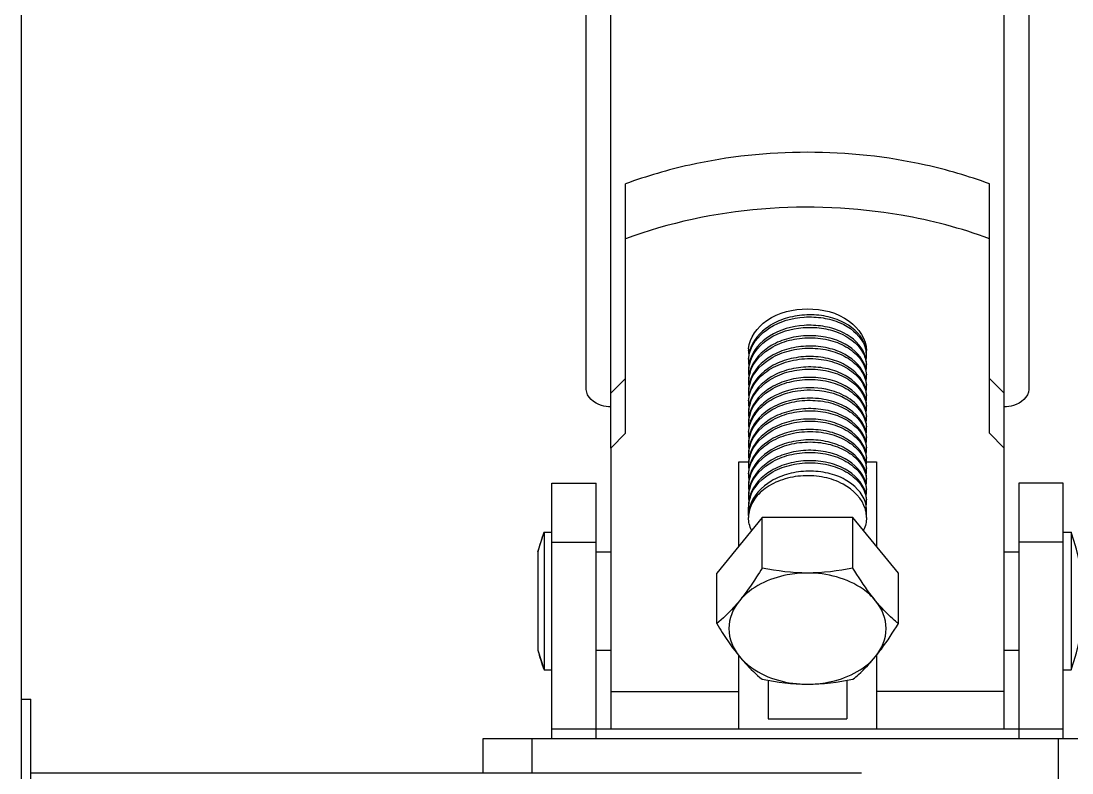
# Model space of a CAD drawing. Extents: x 1060579 to 1383165, y 581819 to 1037910.
# Drawn here: x 1268742.8 to 1269229.6, y 860330.2 to 860678.6 of the extents above; entities that cross this region are included whole.
import ezdxf

# ---------------------------------------------------------------- set-up
doc = ezdxf.new("R2010")
doc.units = 0
doc.header["$LTSCALE"] = 1000
doc.header["$MEASUREMENT"] = 0
doc.layers.add('02___PRT_ALL_AXES', color=7, linetype='Continuous')

msp = doc.modelspace()

# ---------------------------------------------------------------- linework, layer by layer
at = {"color": 7, "linetype": 'Continuous'}
for p, q in [((1268742.83, 862959.69), (1268742.83, 859317.04)), ((1269004.65, 860507.82), (1269004.65, 862027.57)), ((1269209.55, 862027.57), (1269209.55, 860507.82)), ((1269016.03, 860506.11), (1269016.03, 861978.15)), ((1269198.16, 860506.11), (1269198.16, 861978.15)), ((1269079.78, 860525.77), (1269079.78, 860525.84)), ((1269016.03, 860480.67), (1269016.03, 860350.64)), ((1269198.16, 860350.64), (1269198.16, 860480.67)), ((1269075.22, 860435.29), (1269075.22, 860474.33)), ((1269138.97, 860474.33), (1269138.97, 860435.29)), ((1268988.71, 860346.09), (1268988.71, 860464.48)), ((1268988.71, 860464.48), (1269009.2, 860464.48)), ((1269009.2, 860346.09), (1269009.2, 860464.48)), ((1269225.48, 860464.48), (1269204.99, 860464.48)), ((1269204.99, 860464.48), (1269204.99, 860346.09)), ((1269225.48, 860346.09), (1269225.48, 860464.48)), ((1269080.24, 860453.14), (1269079.78, 860453.33)), ((1269079.78, 860449.47), (1269079.78, 860453.33)), ((1269086.07, 860448.57), (1269065.04, 860422.81)), ((1269128.13, 860448.57), (1269086.07, 860448.57)), ((1269149.16, 860422.81), (1269128.13, 860448.57)), ((1269134.42, 860448.57), (1269134.42, 860451.88)), ((1268985.07, 860441.71), (1268988.71, 860441.71)), ((1269225.48, 860441.71), (1269229.13, 860441.71)), ((1268988.71, 860437.16), (1269009.2, 860437.16)), ((1269225.48, 860437.16), (1269204.99, 860437.16)), ((1269009.2, 860432.61), (1269016.03, 860432.61)), ((1269198.16, 860432.61), (1269204.99, 860432.61)), ((1269075.22, 860350.64), (1269075.22, 860384.59)), ((1269138.97, 860384.59), (1269138.97, 860350.64)), ((1268985.07, 860377.97), (1268988.71, 860377.97)), ((1269225.48, 860377.97), (1269229.13, 860377.97)), ((1269088.88, 860373.07), (1269088.88, 860355.2)), ((1269125.31, 860373.07), (1269125.31, 860355.2)), ((1269016.03, 860367.98), (1269075.22, 860367.98)), ((1269198.16, 860367.98), (1269138.97, 860367.98)), ((1268742.83, 860364.31), (1268747.39, 860364.31)), ((1268747.39, 860318.77), (1268747.39, 860364.31)), ((1269088.88, 860355.2), (1269125.31, 860355.2)), ((1268956.84, 860330.16), (1268956.84, 860346.09)), ((1268956.84, 860346.09), (1269343.87, 860346.09)), ((1268979.61, 860330.16), (1268979.61, 860346.09)), ((1268988.71, 860350.65), (1269225.48, 860350.65)), ((1269223.21, 860346.09), (1269223.21, 860109.32)), ((1268747.39, 860330.16), (1269132.14, 860330.16))]:
    msp.add_line(p, q, dxfattribs=at)
for centre, radius, start, end in [((1269094.49, 860525.77), 14.71, 178.7568, 179.7371), ((1269120.57, 860524.02), 13.88, 16.463, 24.1462), ((1269121.11, 860524.2), 13.32, 15.3164, 16.4117), ((1269121.36, 860524.26), 13.06, 8.8387, 15.3294), ((1269121.63, 860528.21), 12.79, 351.2051, 354.2165), ((1269121.61, 860524.3), 12.81, 6.8038, 8.821), ((1269094.47, 860525.77), 14.69, 179.7373, 180), ((1269094.62, 860525.78), 14.84, 180.017, 187.4905), ((1269094.63, 860521.91), 14.85, 172.4409, 179.9826), ((1269094.53, 860520.94), 14.75, 176.2908, 179.9967), ((1269094.97, 860521.86), 15.2, 165.833, 172.4333), ((1269095.17, 860521.81), 15.4, 165.5442, 165.8443), ((1269095.35, 860516.93), 15.59, 162.517, 165.6934), ((1269119.14, 860517.54), 15.47, 29.635, 30.5689), ((1269119.71, 860518.81), 14.83, 25.7531, 27.6632), ((1269120.23, 860519.05), 14.26, 20.1759, 25.7754), ((1269120.7, 860519.23), 13.75, 18.8402, 20.1483), ((1269120.89, 860519.3), 13.55, 16.7965, 18.8416), ((1269121.26, 860519.41), 13.16, 10.3064, 16.8137), ((1269121.52, 860523.32), 12.9, 9.5494, 10.9745), ((1269121.69, 860519.49), 12.73, 0.0321, 10.2928), ((1269121.66, 860523.35), 12.76, 4.3772, 9.5535), ((1269121.76, 860523.36), 12.66, 352.6975, 359.9837), ((1269121.77, 860524.32), 12.64, 0.0138, 6.8103), ((1269121.8, 860523.36), 12.62, 0.0037, 4.3716), ((1269094.63, 860520.95), 14.85, 180.0174, 187.5633), ((1269094.62, 860517.08), 14.84, 172.5135, 179.983), ((1269094.53, 860516.11), 14.76, 176.2906, 179.9967), ((1269094.74, 860516.1), 14.96, 170.6414, 176.2826), ((1269094.98, 860517.03), 15.2, 165.6882, 172.5045), ((1269095.17, 860516.02), 15.4, 162.4954, 170.6136), ((1269095.35, 860512.1), 15.59, 162.5133, 165.755), ((1269121.11, 860514.54), 13.32, 15.3039, 16.412), ((1269121.36, 860514.6), 13.06, 8.839, 15.3168), ((1269121.73, 860518.54), 12.69, 351.1952, 359.9741), ((1269121.72, 860514.66), 12.69, 0.0261, 8.8331), ((1269121.82, 860518.53), 12.59, 0.0047, 4.3399), ((1269094.62, 860516.12), 14.85, 180.0173, 187.5347), ((1269094.62, 860512.25), 14.85, 172.4851, 179.9829), ((1269094.53, 860511.28), 14.76, 176.2901, 179.9967), ((1269094.74, 860511.27), 14.96, 170.6064, 176.282), ((1269094.97, 860512.2), 15.2, 165.7505, 172.4767), ((1269095.17, 860511.19), 15.4, 162.4832, 170.5789), ((1269095.35, 860507.27), 15.59, 162.501, 165.7673), ((1269121.11, 860509.71), 13.32, 15.3602, 16.4085), ((1269121.36, 860509.77), 13.06, 8.8275, 15.3735), ((1269121.73, 860513.71), 12.69, 351.1826, 359.9739), ((1269121.73, 860509.83), 12.69, 0.0261, 8.8211), ((1269121.82, 860513.7), 12.59, 0.0047, 4.3394), ((1269094.62, 860511.29), 14.85, 180.0171, 187.5223), ((1269094.62, 860507.42), 14.85, 172.4732, 179.9828), ((1269094.53, 860506.45), 14.75, 176.2908, 179.9967), ((1269094.74, 860506.44), 14.96, 170.6461, 176.2828), ((1269094.97, 860507.37), 15.2, 165.7629, 172.465), ((1269095.17, 860506.36), 15.4, 162.498, 170.6185), ((1269095.35, 860502.44), 15.59, 162.5159, 165.7097), ((1269121.11, 860504.88), 13.32, 15.3455, 16.4078), ((1269121.36, 860504.94), 13.06, 8.8161, 15.3587), ((1269121.72, 860508.88), 12.69, 351.1717, 359.9739), ((1269121.73, 860505), 12.69, 0.026, 8.8097), ((1269121.82, 860508.87), 12.59, 0.0047, 4.3395), ((1269094.63, 860506.46), 14.86, 180.018, 187.7975), ((1269094.62, 860502.59), 14.84, 172.7542, 179.9843), ((1269094.53, 860501.63), 14.75, 176.2906, 179.9967), ((1269094.97, 860502.54), 15.19, 165.7041, 172.7434), ((1269095.35, 860497.61), 15.59, 162.5135, 165.7315), ((1269108.1, 860465.85), 37.96, 97.612, 98.5483), ((1269111.94, 860480.82), 26.15, 59.2313, 60.5207), ((1269121.11, 860500.05), 13.32, 15.3562, 16.4067), ((1269121.37, 860500.12), 13.06, 8.5831, 15.3704), ((1269121.72, 860504.05), 12.7, 350.9429, 359.9728), ((1269121.73, 860500.17), 12.69, 0.0243, 8.5745), ((1269121.82, 860504.04), 12.59, 0.0047, 4.3394), ((1269094.62, 860501.63), 14.85, 180.0174, 187.5513), ((1269094.62, 860497.76), 14.85, 172.5017, 179.9829), ((1269094.53, 860496.8), 14.76, 176.2904, 179.9967), ((1269094.74, 860496.78), 14.96, 170.6329, 176.2824), ((1269094.97, 860497.71), 15.2, 165.7267, 172.493), ((1269095.17, 860496.7), 15.4, 162.4909, 170.6051), ((1269095.35, 860492.79), 15.59, 162.5087, 165.7704), ((1269121.11, 860495.22), 13.32, 15.3803, 16.4044), ((1269121.36, 860495.28), 13.06, 8.806, 15.3938), ((1269121.72, 860499.22), 12.69, 351.161, 359.9738), ((1269121.73, 860495.34), 12.69, 0.0259, 8.7993), ((1269121.82, 860499.21), 12.59, 0.0047, 4.3393), ((1269094.62, 860496.8), 14.85, 180.0173, 187.5367), ((1269094.62, 860492.93), 14.85, 172.4872, 179.9829), ((1269094.53, 860491.97), 14.76, 176.2903, 179.9967), ((1269094.74, 860491.95), 14.96, 170.6233, 176.2823), ((1269094.97, 860492.88), 15.2, 165.766, 172.4789), ((1269095.17, 860491.87), 15.4, 162.488, 170.5957), ((1269095.35, 860487.96), 15.59, 162.5058, 165.7693), ((1269121.11, 860490.39), 13.32, 15.4324, 16.4009), ((1269121.36, 860490.45), 13.06, 8.7871, 15.4463), ((1269121.72, 860494.39), 12.69, 351.1413, 359.9737), ((1269121.73, 860490.51), 12.69, 0.0258, 8.7798), ((1269121.82, 860494.38), 12.59, 0.0047, 4.3389), ((1269094.62, 860491.97), 14.85, 180.0173, 187.5328), ((1269094.62, 860488.1), 14.85, 172.4835, 179.9829), ((1269094.54, 860487.14), 14.76, 176.2866, 179.9968), ((1269094.97, 860488.05), 15.2, 165.7649, 172.4752), ((1269095.37, 860483.12), 15.61, 162.4516, 165.7498), ((1269121.32, 860485.62), 13.11, 9.0944, 16.4713), ((1269121.72, 860485.68), 12.7, 0.0272, 9.08), ((1269121.73, 860489.56), 12.69, 351.4494, 359.976), ((1269121.82, 860489.55), 12.6, 0.0046, 4.3456), ((1269094.62, 860487.14), 14.84, 180.0162, 187.3323), ((1269094.63, 860483.27), 14.85, 172.2882, 179.9823), ((1269094.53, 860482.31), 14.75, 176.2903, 179.9967), ((1269094.62, 860482.31), 14.85, 180.0172, 187.5261), ((1269094.74, 860482.29), 14.96, 170.633, 176.2824), ((1269094.97, 860483.22), 15.2, 165.7459, 172.2807), ((1269095.17, 860482.21), 15.4, 162.4871, 170.6053), ((1269095.35, 860478.3), 15.59, 162.5049, 165.7686), ((1269121.11, 860480.73), 13.32, 15.3426, 16.4105), ((1269121.36, 860480.8), 13.06, 8.8357, 15.3558), ((1269121.73, 860484.73), 12.69, 351.1911, 359.9741), ((1269121.72, 860480.85), 12.69, 0.0261, 8.8295), ((1269121.82, 860484.72), 12.59, 0.0047, 4.3396), ((1269094.62, 860478.44), 14.85, 172.4765, 179.9828), ((1269094.53, 860477.48), 14.75, 176.29, 179.9967), ((1269094.62, 860477.48), 14.85, 180.0171, 187.5169), ((1269094.74, 860477.46), 14.96, 170.5993, 176.2819), ((1269094.97, 860478.39), 15.2, 165.7642, 172.4682), ((1269095.17, 860477.38), 15.4, 162.4824, 170.5717), ((1269095.35, 860473.47), 15.59, 162.5002, 165.767), ((1269121.11, 860475.9), 13.32, 15.3335, 16.4046), ((1269121.36, 860475.97), 13.06, 8.8222, 15.3467), ((1269121.73, 860479.9), 12.69, 351.178, 359.9739), ((1269121.73, 860476.02), 12.69, 0.0259, 8.8159), ((1269121.82, 860479.89), 12.59, 0.0047, 4.3395), ((1269094.62, 860473.61), 14.85, 172.4677, 179.9827), ((1269094.53, 860472.65), 14.75, 176.29, 179.9967), ((1269094.62, 860472.65), 14.84, 180.017, 187.4489), ((1269094.74, 860472.63), 14.96, 170.6057, 176.2819), ((1269094.97, 860473.56), 15.2, 165.7627, 172.4595), ((1269095.17, 860472.55), 15.4, 162.4829, 170.5782), ((1269095.35, 860468.64), 15.59, 162.5007, 165.7672), ((1269121.11, 860471.07), 13.32, 15.295, 16.4082), ((1269121.36, 860471.14), 13.06, 8.8659, 15.3078), ((1269121.73, 860475.07), 12.69, 351.2218, 359.9742), ((1269121.72, 860471.19), 12.69, 0.0263, 8.8603), ((1269121.82, 860475.06), 12.59, 0.0047, 4.3399), ((1269094.63, 860468.78), 14.85, 172.3978, 179.9823), ((1269094.53, 860467.82), 14.75, 176.29, 179.9967), ((1269094.62, 860467.82), 14.85, 180.0171, 187.5089), ((1269094.98, 860468.73), 15.2, 165.7631, 172.3902), ((1269095.35, 860463.81), 15.59, 162.5015, 165.7677), ((1269121.11, 860466.24), 13.32, 15.3024, 16.4096), ((1269121.37, 860466.31), 13.05, 8.6158, 15.3161), ((1269121.72, 860470.24), 12.7, 350.9764, 359.9733), ((1269121.73, 860466.37), 12.69, 0.0245, 8.608), ((1269121.82, 860470.23), 12.59, 0.0047, 4.3399), ((1269094.62, 860463.95), 14.85, 172.4594, 179.9827), ((1269094.53, 860462.99), 14.76, 176.29, 179.9967), ((1269094.62, 860462.99), 14.84, 180.017, 187.4917), ((1269094.74, 860462.97), 14.96, 170.5894, 176.2819), ((1269094.97, 860463.9), 15.2, 165.7634, 172.4513), ((1269094.97, 860459.07), 15.2, 165.765, 172.4342), ((1269095.17, 860462.9), 15.4, 162.4867, 170.562), ((1269095.35, 860458.98), 15.59, 162.5045, 165.7692), ((1269121.11, 860461.41), 13.32, 15.3158, 16.4116), ((1269121.36, 860461.48), 13.06, 8.8392, 15.3288), ((1269121.73, 860465.41), 12.69, 351.1951, 359.9741), ((1269121.72, 860461.54), 12.69, 0.0262, 8.8333), ((1269121.82, 860465.4), 12.59, 0.0047, 4.3399), ((1269094.63, 860459.12), 14.85, 172.4422, 179.9826), ((1269094.53, 860458.16), 14.76, 176.2903, 179.9967), ((1269094.62, 860458.17), 14.85, 180.0172, 187.5273), ((1269094.74, 860458.14), 14.96, 170.5827, 176.2821), ((1269094.97, 860454.24), 15.2, 165.7668, 172.4699), ((1269095.17, 860458.07), 15.4, 162.4917, 170.5553), ((1269095.35, 860454.15), 15.59, 162.5094, 165.7711), ((1269121.11, 860456.58), 13.32, 15.3138, 16.4121), ((1269121.36, 860456.65), 13.06, 8.8348, 15.3268), ((1269121.73, 860460.58), 12.69, 351.1908, 359.9741), ((1269121.72, 860456.71), 12.69, 0.0261, 8.8289), ((1269121.82, 860460.57), 12.59, 0.0047, 4.3399), ((1269094.62, 860454.29), 14.85, 172.4782, 179.9829), ((1269094.53, 860453.33), 14.75, 176.2902, 179.9967), ((1269094.74, 860453.31), 14.96, 170.6229, 176.2822), ((1269095.17, 860453.24), 15.4, 162.4849, 170.5952), ((1269095.35, 860449.32), 15.59, 162.5026, 165.791), ((1269121.11, 860451.75), 13.32, 15.3664, 16.4089), ((1269121.36, 860451.82), 13.06, 8.8239, 15.3798), ((1269121.73, 860455.75), 12.69, 351.179, 359.9739), ((1269121.73, 860451.88), 12.69, 0.0261, 8.8175), ((1269121.82, 860455.74), 12.59, 0.0047, 4.3394)]:
    msp.add_arc(centre, radius, start, end, dxfattribs=at)
for points, knots in [([(1269133.24, 860529.7), (1269131.3, 860534.04), (1269124.72, 860539.32), (1269114.54, 860542.26), (1269105.62, 860542.72), (1269096.85, 860541.09), (1269087.11, 860536.75), (1269081.46, 860530.33), (1269080.26, 860525.66)], [0, 0, 0, 0, 0.223773, 0.357617, 0.498713, 0.639512, 0.772857, 1, 1, 1, 1]), ([(1269080.5, 860525.54), (1269081.94, 860530.03), (1269089.68, 860538.26), (1269102.86, 860541.83), (1269114.21, 860541.33), (1269124.16, 860538.58), (1269130.68, 860533.69), (1269132.84, 860529.56)], [0, 0, 0, 0, 0.228509, 0.499781, 0.640257, 0.774022, 1, 1, 1, 1]), ([(1269132.84, 860525.7), (1269130.68, 860529.83), (1269124.14, 860534.73), (1269114.18, 860537.47), (1269102.82, 860537.96), (1269089.63, 860534.38), (1269081.9, 860526.12), (1269080.48, 860521.62)], [0, 0, 0, 0, 0.226055, 0.35988, 0.500401, 0.771641, 1, 1, 1, 1]), ([(1269080.48, 860520.65), (1269081.88, 860525.08), (1269089.4, 860533.24), (1269102.34, 860536.9), (1269113.54, 860536.59), (1269123.49, 860534.05), (1269130.1, 860529.42), (1269132.47, 860525.41)], [0, 0, 0, 0, 0.227348, 0.497152, 0.637415, 0.771604, 1, 1, 1, 1]), ([(1269133.89, 860518.3), (1269132.56, 860522.8), (1269126.45, 860528.71), (1269116.5, 860532.22), (1269107.48, 860533.16), (1269098.42, 860531.89), (1269088.17, 860527.87), (1269081.99, 860521.56), (1269080.48, 860516.79)], [0, 0, 0, 0, 0.2172, 0.349119, 0.49007, 0.632362, 0.768232, 1, 1, 1, 1]), ([(1269080.48, 860515.83), (1269082.07, 860520.87), (1269088.85, 860527.45), (1269099.84, 860531.31), (1269109.45, 860532.21), (1269118.75, 860530.74), (1269126.72, 860527.11), (1269132.46, 860521.65), (1269134.21, 860516.91), (1269134.38, 860514.65)], [0, 0, 0, 0, 0.234601, 0.372819, 0.516614, 0.657142, 0.786237, 0.899566, 1, 1, 1, 1]), ([(1269133.89, 860513.47), (1269132.56, 860517.96), (1269126.46, 860523.88), (1269116.5, 860527.39), (1269107.48, 860528.33), (1269098.42, 860527.06), (1269088.17, 860523.05), (1269081.99, 860516.73), (1269080.48, 860511.96)], [0, 0, 0, 0, 0.217195, 0.349114, 0.490063, 0.632357, 0.768233, 1, 1, 1, 1]), ([(1269080.48, 860510.99), (1269082.07, 860516.04), (1269088.85, 860522.62), (1269099.84, 860526.48), (1269109.45, 860527.38), (1269118.75, 860525.91), (1269126.72, 860522.28), (1269132.46, 860516.83), (1269134.21, 860512.08), (1269134.38, 860509.82)], [0, 0, 0, 0, 0.234601, 0.372807, 0.516599, 0.657132, 0.786232, 0.899564, 1, 1, 1, 1]), ([(1269079.81, 860502.58), (1269079.98, 860505.17), (1269081.87, 860510.59), (1269088.22, 860516.85), (1269096.97, 860520.98), (1269107.01, 860522.6), (1269117.05, 860521.59), (1269125.81, 860518.09), (1269132.22, 860512.47), (1269134.2, 860507.4), (1269134.38, 860504.99)], [0, 0, 0, 0, 0.108836, 0.229817, 0.365008, 0.508761, 0.651467, 0.783424, 0.898808, 1, 1, 1, 1]), ([(1269133.89, 860508.64), (1269132.56, 860513.14), (1269126.45, 860519.06), (1269116.5, 860522.56), (1269107.48, 860523.5), (1269098.42, 860522.23), (1269088.17, 860518.21), (1269081.99, 860511.9), (1269080.48, 860507.13)], [0, 0, 0, 0, 0.217199, 0.349123, 0.490078, 0.632366, 0.768232, 1, 1, 1, 1]), ([(1269133.89, 860503.81), (1269132.56, 860508.31), (1269126.46, 860514.23), (1269116.5, 860517.73), (1269107.48, 860518.67), (1269098.42, 860517.41), (1269088.17, 860513.39), (1269081.99, 860507.07), (1269080.48, 860502.3)], [0, 0, 0, 0, 0.217199, 0.349123, 0.490079, 0.632367, 0.768233, 1, 1, 1, 1]), ([(1269080.48, 860501.33), (1269082.07, 860506.38), (1269088.85, 860512.96), (1269099.84, 860516.82), (1269109.45, 860517.72), (1269118.75, 860516.25), (1269126.72, 860512.62), (1269132.46, 860507.17), (1269134.21, 860502.42), (1269134.38, 860500.16)], [0, 0, 0, 0, 0.234599, 0.372817, 0.516611, 0.657137, 0.78623, 0.899563, 1, 1, 1, 1]), ([(1269133.89, 860498.98), (1269132.57, 860503.48), (1269126.46, 860509.4), (1269116.5, 860512.91), (1269107.48, 860513.84), (1269098.42, 860512.58), (1269088.17, 860508.56), (1269081.99, 860502.24), (1269080.48, 860497.47)], [0, 0, 0, 0, 0.217199, 0.349112, 0.490063, 0.632356, 0.768233, 1, 1, 1, 1]), ([(1269080.48, 860496.51), (1269082.07, 860501.55), (1269088.85, 860508.14), (1269099.84, 860511.99), (1269109.45, 860512.89), (1269118.75, 860511.42), (1269126.72, 860507.79), (1269132.46, 860502.34), (1269134.21, 860497.59), (1269134.38, 860495.33)], [0, 0, 0, 0, 0.234599, 0.372814, 0.516606, 0.657131, 0.786224, 0.899562, 1, 1, 1, 1]), ([(1269016.03, 860499.77), (1269014.57, 860499.77), (1269009.83, 860500.23), (1269004.65, 860504.4), (1269004.65, 860507.82)], [0, 0, 0, 0, 0.300361, 1, 1, 1, 1]), ([(1269079.81, 860488.09), (1269079.96, 860490.39), (1269081.45, 860495.16), (1269086.58, 860501.01), (1269093.84, 860505.27), (1269099.49, 860506.81), (1269102.46, 860507.25)], [0, 0, 0, 0, 0.21682, 0.453957, 0.717085, 1, 1, 1, 1]), ([(1269125.76, 860504), (1269123.17, 860505.61), (1269111.37, 860510.37), (1269096.89, 860508.49), (1269088.93, 860503.18)], [0, 0, 0, 0, 0.242438, 1, 1, 1, 1]), ([(1269102.46, 860507.25), (1269104.43, 860507.55), (1269112.03, 860508.09), (1269119.91, 860506.36), (1269124.81, 860503.59)], [0, 0, 0, 0, 0.26131, 1, 1, 1, 1]), ([(1269209.55, 860507.82), (1269209.55, 860504.4), (1269204.37, 860500.23), (1269199.63, 860499.77), (1269198.16, 860499.77)], [0, 0, 0, 0, 0.699639, 1, 1, 1, 1]), ([(1269088.93, 860503.18), (1269087.91, 860502.5), (1269084.3, 860499.74), (1269081.48, 860495.81), (1269080.48, 860492.64)], [0, 0, 0, 0, 0.270094, 1, 1, 1, 1]), ([(1269080.48, 860486.85), (1269082.07, 860491.89), (1269088.85, 860498.48), (1269099.84, 860502.33), (1269109.45, 860503.23), (1269118.75, 860501.76), (1269126.72, 860498.13), (1269132.46, 860492.68), (1269134.21, 860487.93), (1269134.38, 860485.67)], [0, 0, 0, 0, 0.2346, 0.372814, 0.516605, 0.65714, 0.786235, 0.899567, 1, 1, 1, 1]), ([(1269102.46, 860503.39), (1269097.48, 860502.64), (1269088.36, 860499.53), (1269081.78, 860491.9), (1269080.49, 860487.83)], [0, 0, 0, 0, 0.541307, 1, 1, 1, 1]), ([(1269133.89, 860489.33), (1269132.38, 860494.42), (1269124.88, 860500.86), (1269113.31, 860503.9), (1269106.48, 860503.93), (1269103.08, 860503.48)], [0, 0, 0, 0, 0.441714, 0.713654, 1, 1, 1, 1]), ([(1269125.32, 860503.3), (1269127.79, 860501.83), (1269132.06, 860498.28), (1269134.19, 860493), (1269134.38, 860490.51)], [0, 0, 0, 0, 0.534403, 1, 1, 1, 1]), ([(1269133.89, 860494.15), (1269133.61, 860495.11), (1269131.93, 860499.11), (1269128.58, 860502.24), (1269125.76, 860504)], [0, 0, 0, 0, 0.23168, 1, 1, 1, 1]), ([(1269133.89, 860484.49), (1269132.56, 860488.99), (1269126.46, 860494.91), (1269116.5, 860498.42), (1269107.48, 860499.35), (1269098.42, 860498.09), (1269088.17, 860494.07), (1269081.99, 860487.75), (1269080.48, 860482.98)], [0, 0, 0, 0, 0.217198, 0.349118, 0.490075, 0.632362, 0.768234, 1, 1, 1, 1]), ([(1269080.48, 860482.02), (1269082.07, 860487.06), (1269088.85, 860493.65), (1269099.84, 860497.5), (1269109.45, 860498.4), (1269118.75, 860496.93), (1269126.72, 860493.3), (1269132.46, 860487.85), (1269134.21, 860483.1), (1269134.38, 860480.85)], [0, 0, 0, 0, 0.234603, 0.372813, 0.516604, 0.657136, 0.786228, 0.899564, 1, 1, 1, 1]), ([(1269133.89, 860479.66), (1269132.57, 860484.16), (1269126.46, 860490.08), (1269116.5, 860493.59), (1269107.48, 860494.52), (1269098.42, 860493.26), (1269088.17, 860489.24), (1269081.99, 860482.92), (1269080.48, 860478.16)], [0, 0, 0, 0, 0.217202, 0.349116, 0.490071, 0.632358, 0.76823, 1, 1, 1, 1]), ([(1269080.48, 860477.19), (1269082.07, 860482.23), (1269088.85, 860488.82), (1269099.84, 860492.67), (1269109.45, 860493.57), (1269118.75, 860492.1), (1269126.72, 860488.47), (1269132.46, 860483.02), (1269134.21, 860478.27), (1269134.38, 860476.02)], [0, 0, 0, 0, 0.234605, 0.372816, 0.516608, 0.657138, 0.78623, 0.899566, 1, 1, 1, 1]), ([(1269079.81, 860468.77), (1269079.98, 860471.36), (1269081.87, 860476.78), (1269088.22, 860483.04), (1269096.97, 860487.17), (1269107.01, 860488.79), (1269117.05, 860487.78), (1269125.81, 860484.28), (1269132.22, 860478.66), (1269134.2, 860473.59), (1269134.38, 860471.19)], [0, 0, 0, 0, 0.108831, 0.229813, 0.365006, 0.508762, 0.651468, 0.78342, 0.898809, 1, 1, 1, 1]), ([(1269133.89, 860474.83), (1269132.56, 860479.33), (1269126.46, 860485.25), (1269116.5, 860488.76), (1269107.48, 860489.69), (1269098.42, 860488.43), (1269088.17, 860484.41), (1269081.99, 860478.09), (1269080.48, 860473.33)], [0, 0, 0, 0, 0.217202, 0.349116, 0.49007, 0.632359, 0.768228, 1, 1, 1, 1]), ([(1269133.89, 860470), (1269132.56, 860474.5), (1269126.46, 860480.42), (1269116.5, 860483.93), (1269107.48, 860484.86), (1269098.42, 860483.6), (1269088.17, 860479.58), (1269081.99, 860473.27), (1269080.48, 860468.5)], [0, 0, 0, 0, 0.217202, 0.349116, 0.49007, 0.632359, 0.768228, 1, 1, 1, 1]), ([(1269080.48, 860467.53), (1269082.07, 860472.57), (1269088.85, 860479.16), (1269099.84, 860483.01), (1269109.45, 860483.92), (1269118.75, 860482.44), (1269126.72, 860478.81), (1269132.46, 860473.36), (1269134.21, 860468.61), (1269134.38, 860466.36)], [0, 0, 0, 0, 0.234607, 0.372817, 0.516612, 0.657139, 0.786233, 0.899567, 1, 1, 1, 1]), ([(1269133.89, 860465.18), (1269132.56, 860469.67), (1269126.45, 860475.59), (1269116.5, 860479.1), (1269107.48, 860480.03), (1269098.42, 860478.77), (1269088.17, 860474.75), (1269081.99, 860468.43), (1269080.48, 860463.67)], [0, 0, 0, 0, 0.217201, 0.349117, 0.490069, 0.63236, 0.768228, 1, 1, 1, 1]), ([(1269080.48, 860462.7), (1269082.07, 860467.74), (1269088.85, 860474.33), (1269099.84, 860478.18), (1269109.45, 860479.09), (1269118.75, 860477.61), (1269126.72, 860473.98), (1269132.46, 860468.53), (1269134.21, 860463.78), (1269134.38, 860461.53)], [0, 0, 0, 0, 0.234605, 0.372817, 0.516611, 0.657139, 0.786234, 0.899567, 1, 1, 1, 1]), ([(1269133.89, 860460.35), (1269132.56, 860464.84), (1269126.45, 860470.76), (1269116.5, 860474.27), (1269107.48, 860475.2), (1269098.42, 860473.94), (1269088.17, 860469.92), (1269081.99, 860463.6), (1269080.48, 860458.83)], [0, 0, 0, 0, 0.2172, 0.349118, 0.490069, 0.632361, 0.76823, 1, 1, 1, 1]), ([(1269080.48, 860457.87), (1269082.07, 860462.91), (1269088.85, 860469.5), (1269099.84, 860473.35), (1269109.45, 860474.26), (1269118.75, 860472.78), (1269126.72, 860469.15), (1269132.46, 860463.7), (1269134.21, 860458.96), (1269134.38, 860456.7)], [0, 0, 0, 0, 0.234601, 0.372817, 0.516613, 0.65714, 0.786235, 0.899567, 1, 1, 1, 1]), ([(1269133.89, 860455.52), (1269132.56, 860460.01), (1269126.46, 860465.93), (1269116.5, 860469.44), (1269107.48, 860470.38), (1269098.42, 860469.11), (1269088.17, 860465.09), (1269081.99, 860458.78), (1269080.48, 860454.01)], [0, 0, 0, 0, 0.217197, 0.349115, 0.490066, 0.632359, 0.768233, 1, 1, 1, 1])]:
    msp.add_open_spline(points, degree=3, knots=knots, dxfattribs=at)
for points in [[(1269132.84, 860529.56), (1269133.46, 860528.38), (1269133.93, 860527.09), (1269134.18, 860525.78)], [(1269079.81, 860521.9), (1269079.89, 860523.13), (1269080.13, 860524.36), (1269080.5, 860525.54)], [(1269132.59, 860525.19), (1269133.58, 860523.46), (1269134.23, 860521.47), (1269134.38, 860519.48)], [(1269080.24, 860453.15), (1269079.94, 860451.95), (1269079.78, 860450.7), (1269079.78, 860449.47)]]:
    msp.add_open_spline(points, degree=3, dxfattribs=at)
at = {"layer": '02___PRT_ALL_AXES', "color": 7, "linetype": 'Continuous'}
for p, q in [((1269022.86, 860487.57), (1269022.86, 860603.16)), ((1269191.33, 860487.57), (1269191.33, 860603.16)), ((1269079.78, 860525.77), (1269079.78, 860525.84)), ((1269022.86, 860513), (1269016.03, 860506.11)), ((1269198.16, 860506.11), (1269191.33, 860513)), ((1269016.03, 860480.67), (1269016.03, 860506.11)), ((1269198.16, 860480.67), (1269198.16, 860506.11)), ((1269022.86, 860487.57), (1269016.03, 860480.67)), ((1269198.16, 860480.67), (1269191.33, 860487.57)), ((1269075.22, 860474.33), (1269079.78, 860474.33)), ((1269134.42, 860474.33), (1269138.97, 860474.33)), ((1269079.78, 860449.47), (1269079.78, 860453.33)), ((1269086.07, 860425.11), (1269086.07, 860448.57)), ((1269128.13, 860425.11), (1269128.13, 860448.57)), ((1269134.42, 860448.57), (1269134.42, 860451.88)), ((1268982.2, 860432.61), (1268985.07, 860441.71)), ((1268985.07, 860441.71), (1268985.07, 860377.97)), ((1268985.07, 860441.71), (1268988.71, 860441.71)), ((1269225.48, 860441.71), (1269229.13, 860441.71)), ((1269229.13, 860441.71), (1269229.13, 860377.97)), ((1268982.2, 860432.61), (1268982.2, 860387.07)), ((1269009.2, 860432.61), (1269016.03, 860432.61)), ((1269198.16, 860432.61), (1269204.99, 860432.61)), ((1269065.04, 860399.36), (1269065.04, 860422.81)), ((1269149.16, 860399.36), (1269149.16, 860422.81)), ((1268982.2, 860387.07), (1268985.07, 860377.97)), ((1269009.2, 860387.07), (1269016.03, 860387.07)), ((1269198.16, 860387.07), (1269204.99, 860387.07)), ((1268985.07, 860377.97), (1268988.71, 860377.97)), ((1269225.48, 860377.97), (1269229.13, 860377.97))]:
    msp.add_line(p, q, dxfattribs=at)
for centre, radius, start, end in [((1269102.07, 860387.61), 229.64, 102.4606, 110.1778), ((1269112.12, 860387.61), 229.64, 69.8222, 77.5394), ((1269093.42, 860525.84), 13.65, 176.3051, 179.9979), ((1269093.5, 860525.85), 13.72, 180.0148, 187.3003), ((1269120.78, 860525.84), 13.64, 357.0544, 359.9988), ((1269093.42, 860448.57), 13.64, 176.2826, 179.9965), ((1269120.11, 860448.46), 14.32, 13.5882, 15.7069), ((1269120.5, 860448.55), 13.91, 0.0785, 13.6173), ((1269070.38, 860409.84), 91.07, 159.5127, 165.5225), ((1269143.82, 860409.84), 91.07, 339.5127, 20.4873), ((1269070.38, 860409.84), 91.07, 194.4775, 200.4873)]:
    msp.add_arc(centre, radius, start, end, dxfattribs=at)
for points in [[(1269161.67, 860611.84), (1269126.15, 860619.73), (1269088.04, 860619.73), (1269052.52, 860611.84)], [(1269081.11, 860442.62), (1269080.26, 860444.47), (1269079.78, 860446.54), (1269079.78, 860448.57)], [(1269134.42, 860448.57), (1269134.42, 860446.54), (1269133.93, 860444.47), (1269133.09, 860442.62)], [(1269107.1, 860422.81), (1269100.05, 860422.81), (1269092.98, 860423.7), (1269086.07, 860425.11)], [(1269128.13, 860425.11), (1269121.22, 860423.7), (1269114.15, 860422.81), (1269107.1, 860422.81)], [(1269075.55, 860409.93), (1269072.65, 860406.38), (1269068.69, 860397.06), (1269072.65, 860387.73), (1269075.55, 860384.18)], [(1269138.64, 860384.18), (1269141.55, 860387.73), (1269145.5, 860397.06), (1269141.55, 860406.38), (1269138.64, 860409.93)], [(1269086.07, 860373.6), (1269092.98, 860372.19), (1269100.05, 860371.3), (1269107.1, 860371.3)], [(1269107.1, 860371.3), (1269114.15, 860371.3), (1269121.22, 860372.19), (1269128.13, 860373.6)]]:
    msp.add_open_spline(points, degree=3, dxfattribs=at)
for points, knots in [([(1269191.33, 860577.72), (1269178.11, 860582.6), (1269123.08, 860597.09), (1269062.91, 860592.49), (1269022.86, 860577.72)], [0, 0, 0, 0, 0.248287, 1, 1, 1, 1]), ([(1269079.81, 860526.72), (1269080.14, 860531.9), (1269088.43, 860542.67), (1269100.56, 860545.16), (1269107.1, 860545.16)], [0, 0, 0, 0, 0.442357, 1, 1, 1, 1]), ([(1269107.1, 860545.16), (1269113.81, 860545.16), (1269126.29, 860542.61), (1269134.42, 860531.12), (1269134.42, 860525.84)], [0, 0, 0, 0, 0.559767, 1, 1, 1, 1]), ([(1269133.89, 860452.34), (1269132.49, 860457.31), (1269125.72, 860463.86), (1269114.78, 860467.51), (1269105.06, 860468.25), (1269095.62, 860466.55), (1269087.51, 860462.62), (1269081.69, 860456.81), (1269079.96, 860451.83), (1269079.81, 860449.45)], [0, 0, 0, 0, 0.226573, 0.36295, 0.506452, 0.648024, 0.779263, 0.895686, 1, 1, 1, 1]), ([(1269086.07, 860425.11), (1269085.22, 860423.73), (1269081.95, 860418.52), (1269078.42, 860413.45), (1269075.55, 860409.93)], [0, 0, 0, 0, 0.26296, 1, 1, 1, 1]), ([(1269138.64, 860409.93), (1269137.73, 860411.05), (1269133.95, 860415.92), (1269130.59, 860421.1), (1269128.13, 860425.11)], [0, 0, 0, 0, 0.234887, 1, 1, 1, 1]), ([(1269107.1, 860422.81), (1269103.94, 860422.81), (1269092.5, 860421.8), (1269080.86, 860416.43), (1269075.55, 860409.93)], [0, 0, 0, 0, 0.273399, 1, 1, 1, 1]), ([(1269138.64, 860409.93), (1269136.98, 860411.97), (1269128.28, 860419.79), (1269116.04, 860422.81), (1269107.1, 860422.81)], [0, 0, 0, 0, 0.226783, 1, 1, 1, 1]), ([(1269075.55, 860409.93), (1269074.69, 860408.88), (1269071.45, 860405.09), (1269067.83, 860401.64), (1269065.04, 860399.36)], [0, 0, 0, 0, 0.2742, 1, 1, 1, 1]), ([(1269149.16, 860399.36), (1269148.28, 860400.07), (1269144.5, 860403.31), (1269141.07, 860406.96), (1269138.64, 860409.93)], [0, 0, 0, 0, 0.227749, 1, 1, 1, 1]), ([(1269065.04, 860399.36), (1269065.88, 860397.97), (1269069.15, 860392.76), (1269072.68, 860387.69), (1269075.55, 860384.18)], [0, 0, 0, 0, 0.26296, 1, 1, 1, 1]), ([(1269138.64, 860384.18), (1269139.56, 860385.3), (1269143.34, 860390.16), (1269146.7, 860395.34), (1269149.16, 860399.36)], [0, 0, 0, 0, 0.234887, 1, 1, 1, 1]), ([(1269075.55, 860384.18), (1269076.41, 860383.12), (1269079.65, 860379.34), (1269083.27, 860375.88), (1269086.07, 860373.6)], [0, 0, 0, 0, 0.2742, 1, 1, 1, 1]), ([(1269075.55, 860384.18), (1269077.21, 860382.14), (1269085.91, 860374.32), (1269098.15, 860371.3), (1269107.1, 860371.3)], [0, 0, 0, 0, 0.226783, 1, 1, 1, 1]), ([(1269107.1, 860371.3), (1269110.25, 860371.3), (1269121.7, 860372.31), (1269133.34, 860377.68), (1269138.64, 860384.18)], [0, 0, 0, 0, 0.273399, 1, 1, 1, 1]), ([(1269128.13, 860373.6), (1269129.01, 860374.32), (1269132.79, 860377.55), (1269136.21, 860381.2), (1269138.64, 860384.18)], [0, 0, 0, 0, 0.227749, 1, 1, 1, 1])]:
    msp.add_open_spline(points, degree=3, knots=knots, dxfattribs=at)

doc.saveas('drawing.dxf')
